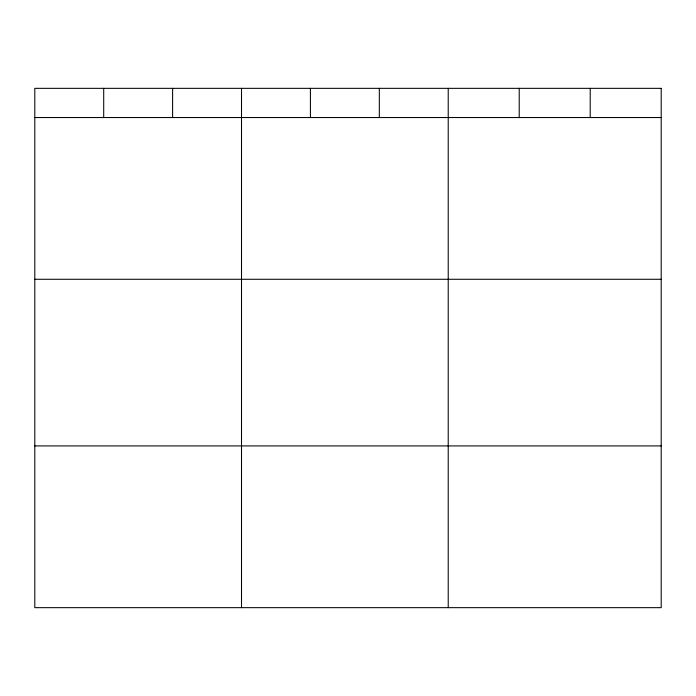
<?xml version="1.0" encoding="UTF-8"?>
<svg xmlns="http://www.w3.org/2000/svg" width="696" height="696" viewBox="0 0 696 696"><rect width="100%" height="100%" fill="white"/><g stroke="black" fill="none" stroke-linecap="round" stroke-linejoin="round"><path stroke-width="1.04" d="M34.8 117.537L661.2 117.537M34.8 279.279L661.2 279.279M34.8 445.918L661.2 445.918M590.208 88.34L590.208 117.537M519.216 88.34L519.216 117.537M448.224 88.34L448.224 607.66M379.32 88.34L379.32 117.537M310.416 88.34L310.416 117.537M241.512 88.34L241.512 607.66M172.608 88.34L172.608 117.537M103.704 88.34L103.704 117.537M661.2 88.34L34.8 88.34L34.8 607.66L661.2 607.66L661.2 88.34"/></g></svg>
